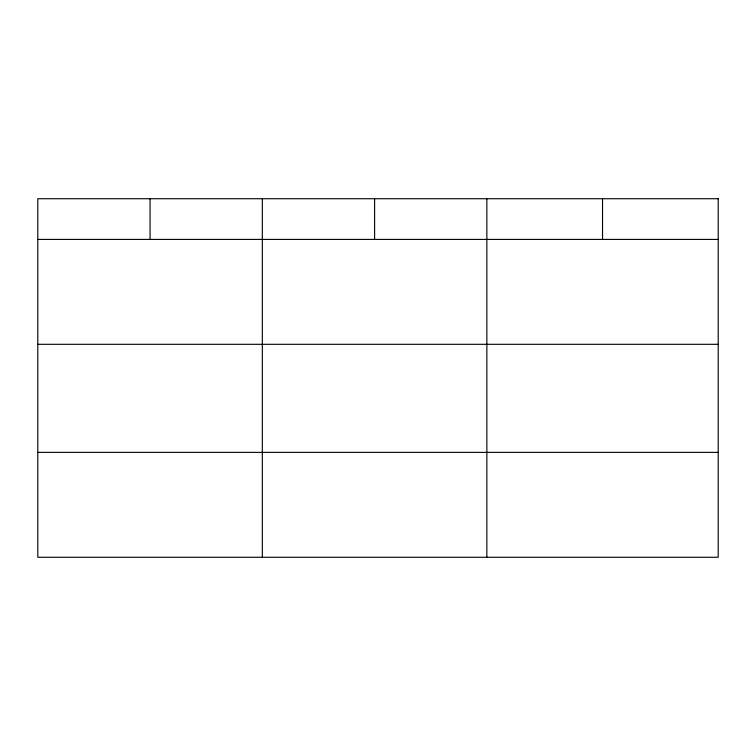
<?xml version="1.0" encoding="UTF-8"?>
<svg xmlns="http://www.w3.org/2000/svg" width="756" height="756" viewBox="0 0 756 756"><rect width="100%" height="100%" fill="white"/><g stroke="black" fill="none" stroke-linecap="round" stroke-linejoin="round"><path stroke-width="1.13" d="M37.8 239.416L718.2 239.416M37.8 344.311L718.2 344.311M37.8 452.381L718.2 452.381M602.532 198.724L602.532 239.416M486.864 198.724L486.864 557.276M374.598 198.724L374.598 239.416M262.332 198.724L262.332 557.276M150.066 198.724L150.066 239.416M718.2 198.724L37.8 198.724L37.8 557.276L718.2 557.276L718.2 198.724"/></g></svg>
